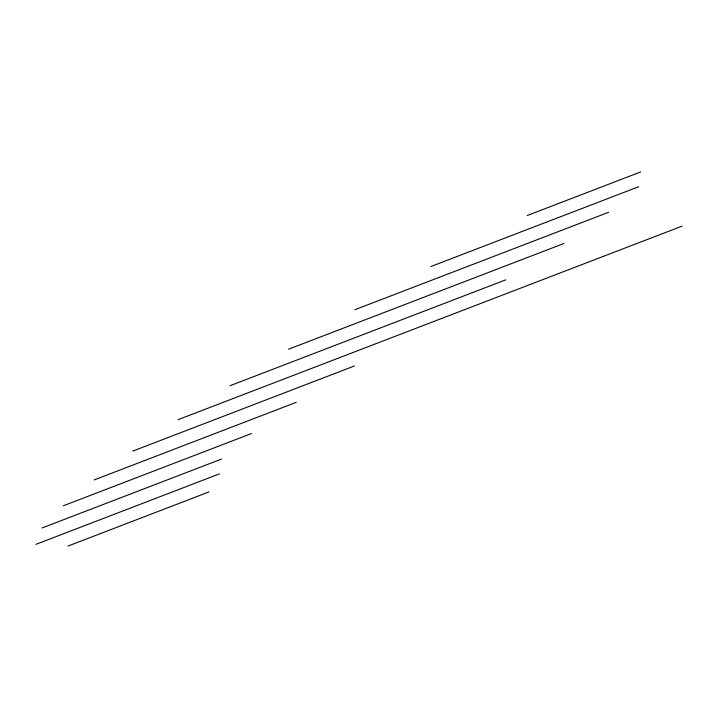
<?xml version="1.0" encoding="UTF-8"?>
<svg xmlns="http://www.w3.org/2000/svg" width="718" height="718" viewBox="0 0 718 718"><rect width="100%" height="100%" fill="white"/><g stroke="black" fill="none" stroke-linecap="round" stroke-linejoin="round"><path stroke-width="1.08" d="M527.236 215.499L640.716 171.925M430.845 266.531L638.661 186.734M354.8 309.754L608.693 212.259M288.528 349.217L563.908 243.483M229.922 385.745L505.768 279.823M178.082 419.671L682.1 226.134M132.731 451.101L354.414 365.983M94.139 479.938L296.274 402.322M63.22 505.831L251.488 433.537M42.066 527.972L221.521 459.062M35.9 544.361L219.466 473.871M67.95 546.075L209.064 491.893"/></g></svg>
